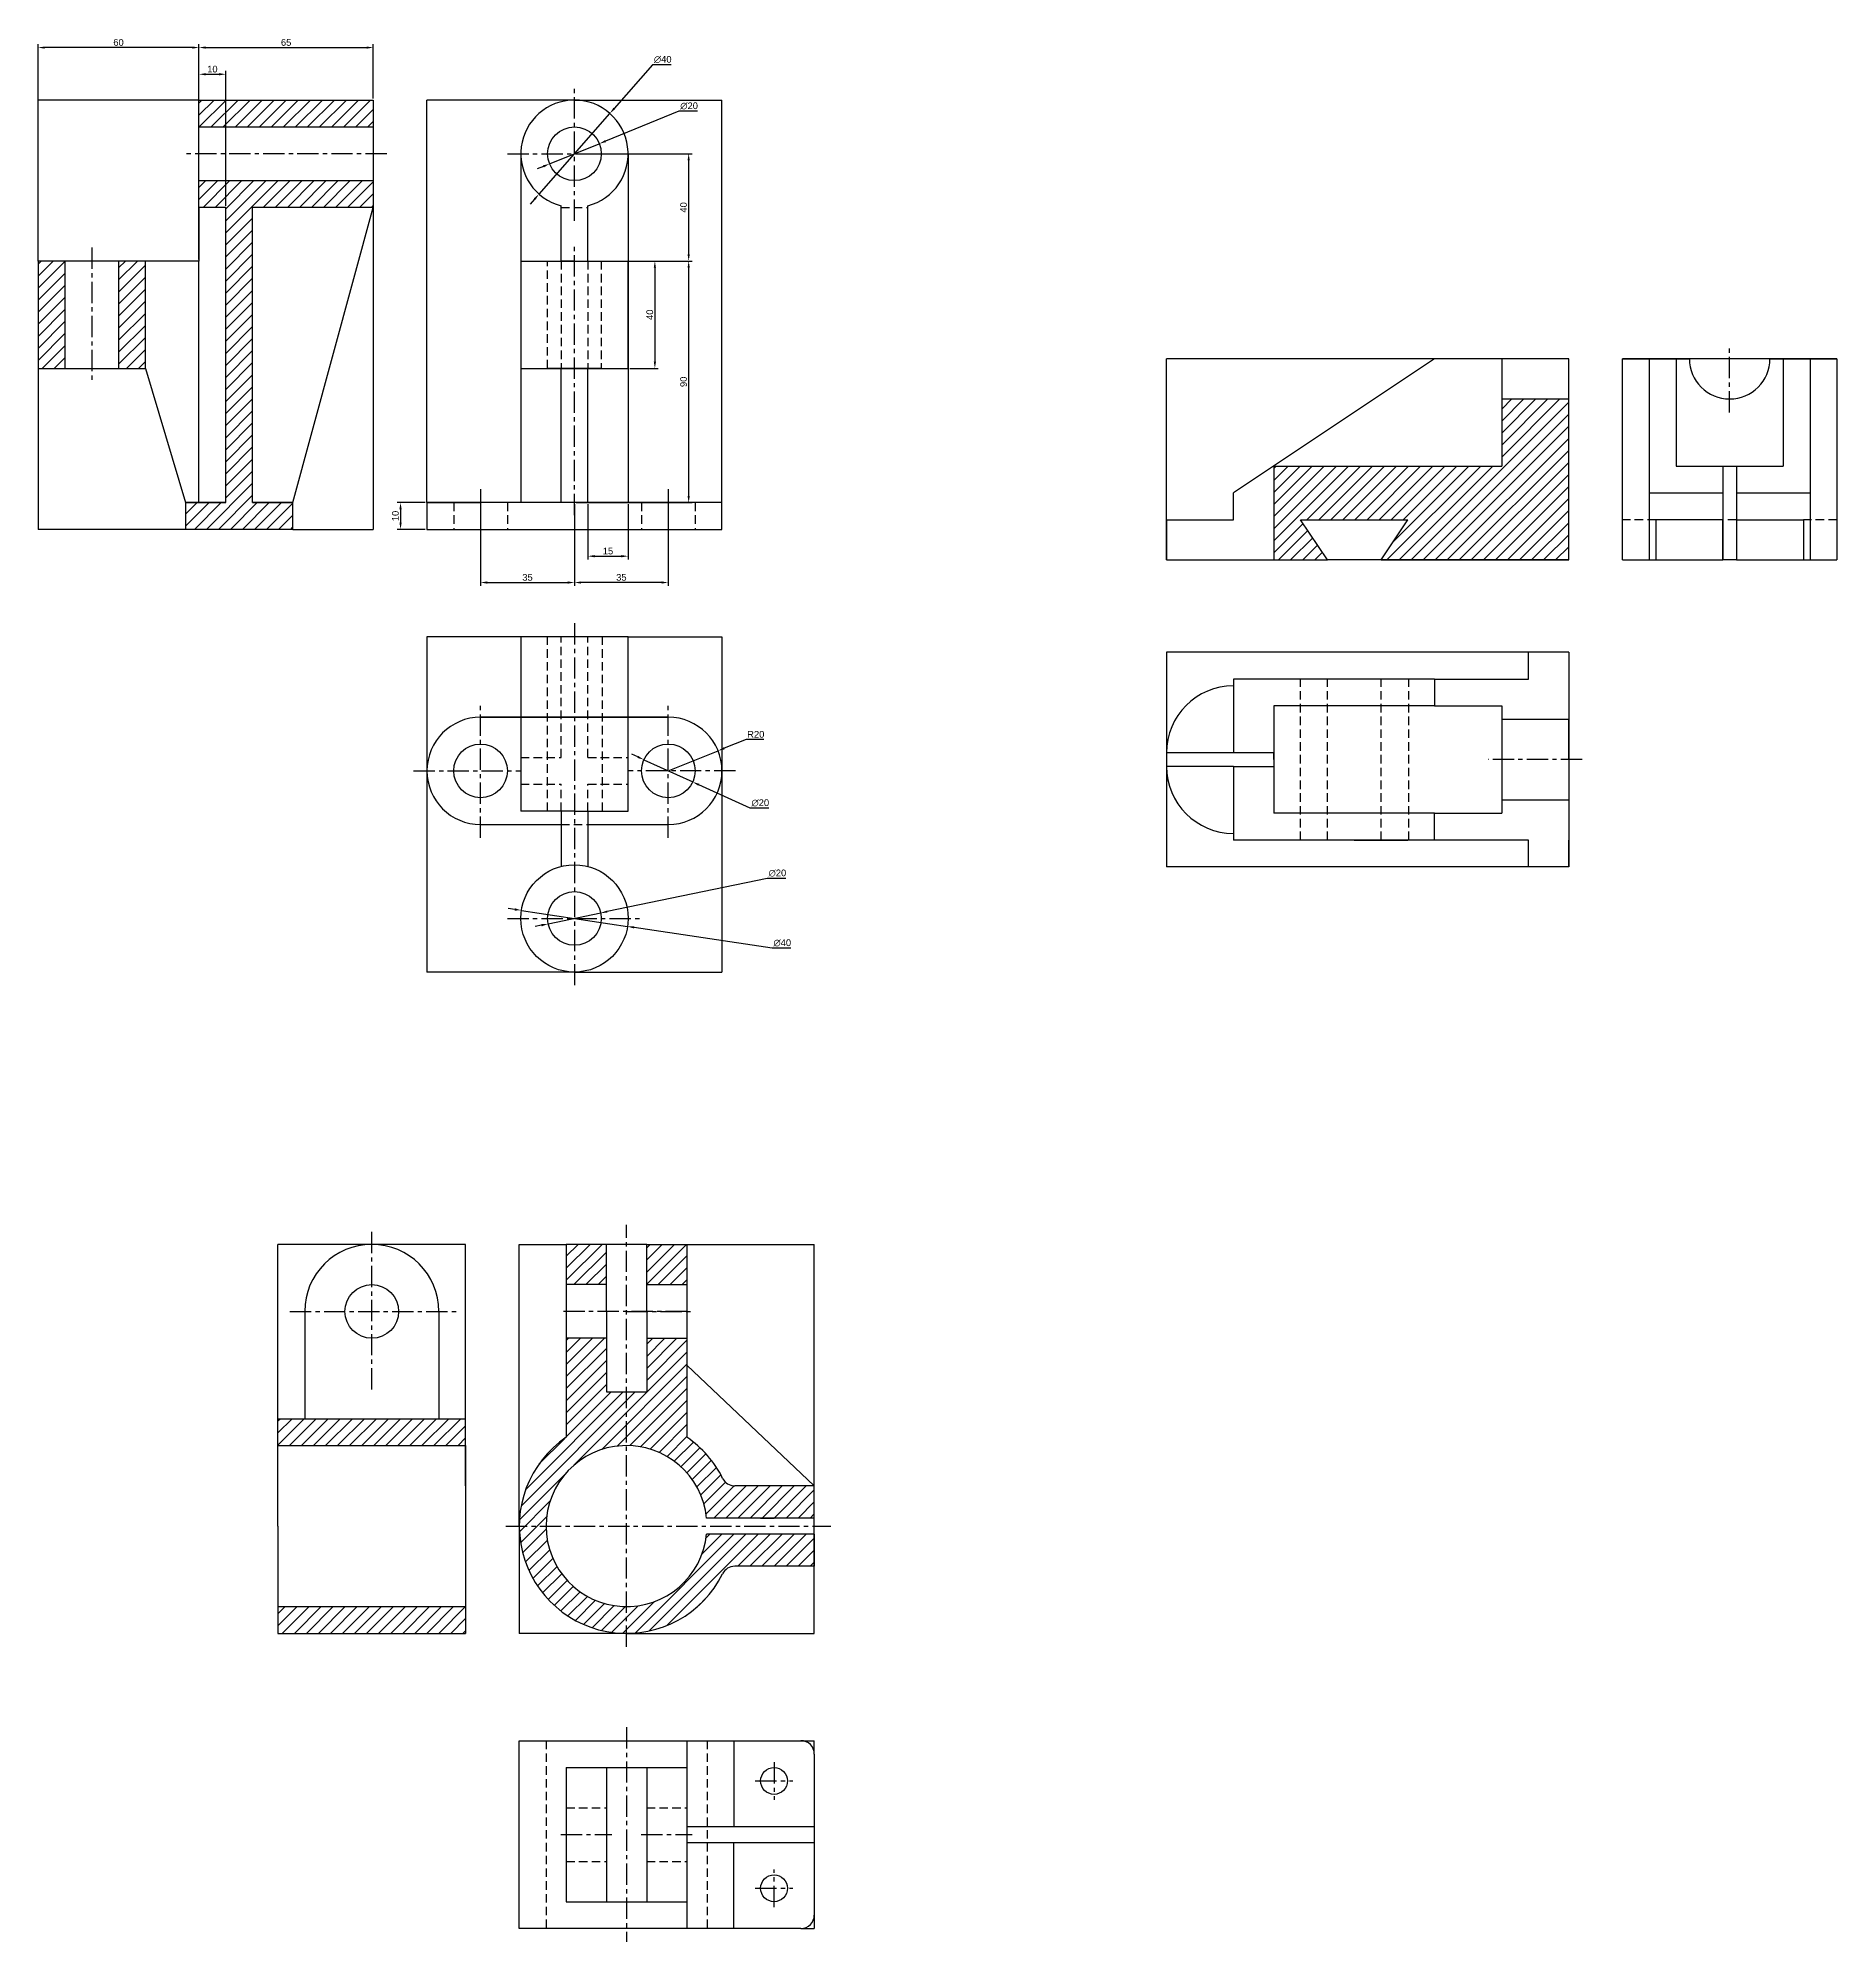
# Model space of a CAD drawing. Header units: millimetres. Extents: x 2726 to 5550, y 702 to 2199.
# Drawn here: x 3181 to 3852, y 705 to 1415 of the extents above; entities that cross this region are included whole.
import ezdxf

# ---------------------------------------------------------------- set-up
doc = ezdxf.new("R2010")
doc.units = ezdxf.units.MM
doc.linetypes.add('CENTER', pattern=[50.8, 31.75, -6.35, 6.35, -6.35])
doc.linetypes.add('DASHED', pattern=[19.05, 12.7, -6.35])
doc.styles.get("Standard").update_dxf_attribs({"font": 'arial.ttf'})
doc.dimstyles.new('ISO-25', dxfattribs={"dimtxt": 2.5, "dimasz": 2.5, "dimexe": 1.25, "dimexo": 0.625, "dimtad": 1, "dimtxsty": 'Standard', "dimcen": 2.5, "dimclrt": 7, "dimadec": 0, "dimazin": 0, "dimtfac": 1, "dimtmove": 0, "dimatfit": 3, "dimfxl": 1, "dimarcsym": 0})
doc.dimstyles.new('ISO-25H', dxfattribs={"dimtxt": 2.5, "dimasz": 2.5, "dimexe": 1.25, "dimexo": 0.625, "dimtad": 1, "dimtoh": 1, "dimtxsty": 'Standard', "dimcen": 2.5, "dimclrt": 7, "dimadec": 0, "dimazin": 0, "dimtfac": 1, "dimtmove": 0, "dimatfit": 3, "dimfxl": 1, "dimarcsym": 0})
pattern_1 = [(45, (-134.4588, 0), (-2.245064, 2.245064), [])]

# ---------------------------------------------------------------- blocks, each defined once
blk = doc.blocks.new('*D19')
at = {"color": 0, "lineweight": -2, "transparency": 16777216}
for p, q in [((3241.03, 1392.59), (3241.03, 1412.8)), ((3306.03, 1392.59), (3306.03, 1412.8)), ((3243.53, 1411.55), (3303.53, 1411.55))]:
    blk.add_line(p, q, dxfattribs=at)
at = {"color": 0, "transparency": 16777216}
for points in [[(3243.53, 1411.96), (3243.53, 1411.13), (3241.03, 1411.55)], [(3303.53, 1411.96), (3303.53, 1411.13), (3306.03, 1411.55)]]:
    blk.add_solid(points, dxfattribs=at)
at = {"layer": 'Defpoints', "color": 0, "transparency": 16777216}
for p in [(3306.03, 1411.55), (3241.03, 1391.97), (3306.03, 1391.97)]:
    blk.add_point(p, dxfattribs=at)
at = {"color": 7, "transparency": 16777216, "insert": (3273.53, 1413.45), "char_height": 2.5, "attachment_point": 5}
blk.add_mtext('65', dxfattribs=at)
blk = doc.blocks.new('*D20')
at = {"color": 0, "lineweight": -2, "transparency": 16777216}
for p, q in [((3420.01, 1387.81), (3392.61, 1376.68)), ((3426.93, 1387.81), (3420.01, 1387.81)), ((3371.77, 1368.21), (3390.3, 1375.73)), ((3369.45, 1367.27), (3367.13, 1366.33))]:
    blk.add_line(p, q, dxfattribs=at)
at = {"color": 0, "transparency": 16777216}
for points in [[(3392.46, 1377.06), (3392.77, 1376.29), (3390.3, 1375.73)], [(3369.29, 1367.65), (3369.61, 1366.88), (3371.77, 1368.21)]]:
    blk.add_solid(points, dxfattribs=at)
at = {"layer": 'Defpoints', "color": 0, "transparency": 16777216}
for p in [(3390.3, 1375.73), (3371.77, 1368.21)]:
    blk.add_point(p, dxfattribs=at)
at = {"color": 7, "transparency": 16777216, "insert": (3423.78, 1389.78), "char_height": 2.5, "attachment_point": 5}
blk.add_mtext('∅20', dxfattribs=at)
blk = doc.blocks.new('*D21')
at = {"color": 0, "lineweight": -2, "transparency": 16777216}
for p, q in [((3410.17, 1405.14), (3395.88, 1388.87)), ((3417.09, 1405.14), (3410.17, 1405.14)), ((3367.83, 1356.95), (3394.23, 1386.99)), ((3366.18, 1355.07), (3364.53, 1353.19))]:
    blk.add_line(p, q, dxfattribs=at)
at = {"color": 0, "transparency": 16777216}
for points in [[(3395.57, 1389.15), (3396.2, 1388.6), (3394.23, 1386.99)], [(3365.87, 1355.34), (3366.49, 1354.79), (3367.83, 1356.95)]]:
    blk.add_solid(points, dxfattribs=at)
at = {"layer": 'Defpoints', "color": 0, "transparency": 16777216}
for p in [(3394.23, 1386.99), (3367.83, 1356.95)]:
    blk.add_point(p, dxfattribs=at)
at = {"color": 7, "transparency": 16777216, "insert": (3413.95, 1407.11), "char_height": 2.5, "attachment_point": 5}
blk.add_mtext('∅40', dxfattribs=at)
blk = doc.blocks.new('*D22')
at = {"color": 0, "lineweight": -2, "transparency": 16777216}
for p, q in [((3452.93, 1101.89), (3393.27, 1089.51)), ((3459.84, 1101.89), (3452.93, 1101.89)), ((3371.24, 1084.94), (3390.82, 1089)), ((3368.79, 1084.43), (3366.34, 1083.92))]:
    blk.add_line(p, q, dxfattribs=at)
at = {"color": 0, "transparency": 16777216}
for points in [[(3393.19, 1089.92), (3393.36, 1089.1), (3390.82, 1089)], [(3368.71, 1084.84), (3368.88, 1084.02), (3371.24, 1084.94)]]:
    blk.add_solid(points, dxfattribs=at)
at = {"layer": 'Defpoints', "color": 0, "transparency": 16777216}
for p in [(3390.82, 1089), (3371.24, 1084.94)]:
    blk.add_point(p, dxfattribs=at)
at = {"color": 7, "transparency": 16777216, "insert": (3456.7, 1103.86), "char_height": 2.5, "attachment_point": 5}
blk.add_mtext('∅20', dxfattribs=at)
blk = doc.blocks.new('*D23')
at = {"color": 0, "lineweight": -2, "transparency": 16777216}
for p, q in [((3358.78, 1090.32), (3356.31, 1090.7)), ((3361.25, 1089.95), (3400.81, 1083.99)), ((3454.75, 1075.86), (3403.28, 1083.62)), ((3461.67, 1075.86), (3454.75, 1075.86))]:
    blk.add_line(p, q, dxfattribs=at)
at = {"color": 0, "transparency": 16777216}
for points in [[(3358.84, 1090.74), (3358.72, 1089.91), (3361.25, 1089.95)], [(3403.34, 1084.03), (3403.22, 1083.2), (3400.81, 1083.99)]]:
    blk.add_solid(points, dxfattribs=at)
at = {"layer": 'Defpoints', "color": 0, "transparency": 16777216}
for p in [(3361.25, 1089.95), (3400.81, 1083.99)]:
    blk.add_point(p, dxfattribs=at)
at = {"color": 7, "transparency": 16777216, "insert": (3458.52, 1077.83), "char_height": 2.5, "attachment_point": 5}
blk.add_mtext('∅40', dxfattribs=at)
blk = doc.blocks.new('*D24')
at = {"color": 0, "lineweight": -2, "transparency": 16777216}
for p, q in [((3445.03, 1153.67), (3436.9, 1150.39)), ((3451.62, 1153.67), (3445.03, 1153.67)), ((3416.03, 1141.97), (3434.58, 1149.45))]:
    blk.add_line(p, q, dxfattribs=at)
at = {"color": 0, "transparency": 16777216}
blk.add_solid([(3436.74, 1150.78), (3437.05, 1150), (3434.58, 1149.45)], dxfattribs=at)
at = {"layer": 'Defpoints', "color": 0, "transparency": 16777216}
for p in [(3434.58, 1149.45), (3416.03, 1141.97)]:
    blk.add_point(p, dxfattribs=at)
at = {"color": 7, "transparency": 16777216, "insert": (3448.64, 1155.58), "char_height": 2.5, "attachment_point": 5}
blk.add_mtext('R20', dxfattribs=at)
blk = doc.blocks.new('*D25')
at = {"color": 0, "lineweight": -2, "transparency": 16777216}
for p, q in [((3404.66, 1147.16), (3402.38, 1148.2)), ((3406.93, 1146.12), (3425.13, 1137.82)), ((3446.55, 1128.05), (3427.4, 1136.78)), ((3453.47, 1128.05), (3446.55, 1128.05))]:
    blk.add_line(p, q, dxfattribs=at)
at = {"color": 0, "transparency": 16777216}
for points in [[(3404.83, 1147.54), (3404.49, 1146.78), (3406.93, 1146.12)], [(3427.58, 1137.16), (3427.23, 1136.4), (3425.13, 1137.82)]]:
    blk.add_solid(points, dxfattribs=at)
at = {"layer": 'Defpoints', "color": 0, "transparency": 16777216}
for p in [(3406.93, 1146.12), (3425.13, 1137.82)]:
    blk.add_point(p, dxfattribs=at)
at = {"color": 7, "transparency": 16777216, "insert": (3450.32, 1130.02), "char_height": 2.5, "attachment_point": 5}
blk.add_mtext('∅20', dxfattribs=at)
blk = doc.blocks.new('*D26')
at = {"color": 0, "lineweight": -2, "transparency": 16777216}
for p, q in [((3346.03, 1241.34), (3346.03, 1210.91)), ((3381.03, 1241.34), (3381.03, 1210.91)), ((3348.53, 1212.16), (3378.53, 1212.16))]:
    blk.add_line(p, q, dxfattribs=at)
at = {"color": 0, "transparency": 16777216}
for points in [[(3348.53, 1212.58), (3348.53, 1211.75), (3346.03, 1212.16)], [(3378.53, 1212.58), (3378.53, 1211.75), (3381.03, 1212.16)]]:
    blk.add_solid(points, dxfattribs=at)
at = {"layer": 'Defpoints', "color": 0, "transparency": 16777216}
for p in [(3346.03, 1241.97), (3381.03, 1241.97), (3381.03, 1212.16)]:
    blk.add_point(p, dxfattribs=at)
at = {"color": 7, "transparency": 16777216, "insert": (3363.53, 1214.07), "char_height": 2.5, "attachment_point": 5}
blk.add_mtext('35', dxfattribs=at)
blk = doc.blocks.new('*D27')
at = {"color": 0, "lineweight": -2, "transparency": 16777216}
for p, q in [((3381.03, 1241.34), (3381.03, 1210.91)), ((3416.03, 1241.34), (3416.03, 1210.91)), ((3413.53, 1212.16), (3383.53, 1212.16))]:
    blk.add_line(p, q, dxfattribs=at)
at = {"color": 0, "transparency": 16777216}
for points in [[(3383.53, 1212.58), (3383.53, 1211.75), (3381.03, 1212.16)], [(3413.53, 1212.58), (3413.53, 1211.75), (3416.03, 1212.16)]]:
    blk.add_solid(points, dxfattribs=at)
at = {"layer": 'Defpoints', "color": 0, "transparency": 16777216}
for p in [(3381.03, 1241.97), (3416.03, 1241.97), (3381.03, 1212.16)]:
    blk.add_point(p, dxfattribs=at)
at = {"color": 7, "transparency": 16777216, "insert": (3398.53, 1214.07), "char_height": 2.5, "attachment_point": 5}
blk.add_mtext('35', dxfattribs=at)
blk = doc.blocks.new('*D28')
at = {"color": 0, "lineweight": -2, "transparency": 16777216}
for p, q in [((3325.41, 1241.97), (3314.94, 1241.97)), ((3316.19, 1239.47), (3316.19, 1234.47)), ((3325.41, 1231.97), (3314.94, 1231.97))]:
    blk.add_line(p, q, dxfattribs=at)
at = {"color": 0, "transparency": 16777216}
for points in [[(3315.77, 1239.47), (3316.61, 1239.47), (3316.19, 1241.97)], [(3315.77, 1234.47), (3316.61, 1234.47), (3316.19, 1231.97)]]:
    blk.add_solid(points, dxfattribs=at)
at = {"layer": 'Defpoints', "color": 0, "transparency": 16777216}
for p in [(3326.03, 1241.97), (3316.19, 1231.97), (3326.03, 1231.97)]:
    blk.add_point(p, dxfattribs=at)
at = {"color": 7, "transparency": 16777216, "insert": (3314.29, 1236.97), "char_height": 2.5, "attachment_point": 5, "rotation": 90}
blk.add_mtext('10', dxfattribs=at)
blk = doc.blocks.new('*D29')
at = {"color": 0, "lineweight": -2, "transparency": 16777216}
for p, q in [((3401.66, 1331.97), (3412.27, 1331.97)), ((3411.02, 1329.47), (3411.02, 1294.47)), ((3401.66, 1291.97), (3412.27, 1291.97))]:
    blk.add_line(p, q, dxfattribs=at)
at = {"color": 0, "transparency": 16777216}
for points in [[(3410.6, 1329.47), (3411.43, 1329.47), (3411.02, 1331.97)], [(3410.6, 1294.47), (3411.43, 1294.47), (3411.02, 1291.97)]]:
    blk.add_solid(points, dxfattribs=at)
at = {"layer": 'Defpoints', "color": 0, "transparency": 16777216}
for p in [(3401.03, 1331.97), (3401.03, 1291.97), (3411.02, 1291.97)]:
    blk.add_point(p, dxfattribs=at)
at = {"color": 7, "transparency": 16777216, "insert": (3409.12, 1311.97), "char_height": 2.5, "attachment_point": 5, "rotation": 90}
blk.add_mtext('40', dxfattribs=at)
blk = doc.blocks.new('*D30')
at = {"color": 0, "lineweight": -2, "transparency": 16777216}
for p, q in [((3381.66, 1331.97), (3424.87, 1331.97)), ((3423.62, 1244.47), (3423.62, 1329.47)), ((3381.66, 1241.97), (3424.87, 1241.97))]:
    blk.add_line(p, q, dxfattribs=at)
at = {"color": 0, "transparency": 16777216}
for points in [[(3423.2, 1329.47), (3424.03, 1329.47), (3423.62, 1331.97)], [(3423.2, 1244.47), (3424.03, 1244.47), (3423.62, 1241.97)]]:
    blk.add_solid(points, dxfattribs=at)
at = {"layer": 'Defpoints', "color": 0, "transparency": 16777216}
for p in [(3381.03, 1331.97), (3423.62, 1331.97), (3381.03, 1241.97)]:
    blk.add_point(p, dxfattribs=at)
at = {"color": 7, "transparency": 16777216, "insert": (3421.71, 1286.97), "char_height": 2.5, "attachment_point": 5, "rotation": 90}
blk.add_mtext('90', dxfattribs=at)
blk = doc.blocks.new('*D31')
at = {"color": 0, "lineweight": -2, "transparency": 16777216}
for p, q in [((3381.66, 1371.97), (3424.87, 1371.97)), ((3423.62, 1334.47), (3423.62, 1369.47)), ((3381.66, 1331.97), (3424.87, 1331.97))]:
    blk.add_line(p, q, dxfattribs=at)
at = {"color": 0, "transparency": 16777216}
for points in [[(3423.2, 1369.47), (3424.03, 1369.47), (3423.62, 1371.97)], [(3423.2, 1334.47), (3424.03, 1334.47), (3423.62, 1331.97)]]:
    blk.add_solid(points, dxfattribs=at)
at = {"layer": 'Defpoints', "color": 0, "transparency": 16777216}
for p in [(3381.03, 1371.97), (3423.62, 1371.97), (3381.03, 1331.97)]:
    blk.add_point(p, dxfattribs=at)
at = {"color": 7, "transparency": 16777216, "insert": (3421.71, 1351.97), "char_height": 2.5, "attachment_point": 5, "rotation": 90}
blk.add_mtext('40', dxfattribs=at)
blk = doc.blocks.new('*D32')
at = {"color": 0, "lineweight": -2, "transparency": 16777216}
for p, q in [((3386.03, 1241.34), (3386.03, 1220.72)), ((3401.03, 1241.34), (3401.03, 1220.72)), ((3388.53, 1221.97), (3398.53, 1221.97))]:
    blk.add_line(p, q, dxfattribs=at)
at = {"color": 0, "transparency": 16777216}
for points in [[(3388.53, 1222.39), (3388.53, 1221.55), (3386.03, 1221.97)], [(3398.53, 1222.39), (3398.53, 1221.55), (3401.03, 1221.97)]]:
    blk.add_solid(points, dxfattribs=at)
at = {"layer": 'Defpoints', "color": 0, "transparency": 16777216}
for p in [(3386.03, 1241.97), (3401.03, 1241.97), (3401.03, 1221.97)]:
    blk.add_point(p, dxfattribs=at)
at = {"color": 7, "transparency": 16777216, "insert": (3393.53, 1223.87), "char_height": 2.5, "attachment_point": 5}
blk.add_mtext('15', dxfattribs=at)
blk = doc.blocks.new('*D53')
at = {"color": 0, "lineweight": -2, "transparency": 16777216}
for p, q in [((3181.03, 1332.59), (3181.03, 1412.8)), ((3241.03, 1332.59), (3241.03, 1412.8)), ((3238.53, 1411.55), (3183.53, 1411.55))]:
    blk.add_line(p, q, dxfattribs=at)
at = {"color": 0, "transparency": 16777216}
for points in [[(3183.53, 1411.96), (3183.53, 1411.13), (3181.03, 1411.55)], [(3238.53, 1411.96), (3238.53, 1411.13), (3241.03, 1411.55)]]:
    blk.add_solid(points, dxfattribs=at)
at = {"layer": 'Defpoints', "color": 0, "transparency": 16777216}
for p in [(3181.03, 1411.55), (3181.03, 1331.97), (3241.03, 1331.97)]:
    blk.add_point(p, dxfattribs=at)
at = {"color": 7, "transparency": 16777216, "insert": (3211.03, 1413.45), "char_height": 2.5, "attachment_point": 5}
blk.add_mtext('60', dxfattribs=at)
blk = doc.blocks.new('*D54')
at = {"color": 0, "lineweight": -2, "transparency": 16777216}
for p, q in [((3241.03, 1352.59), (3241.03, 1402.85)), ((3243.53, 1401.6), (3248.53, 1401.6)), ((3251.03, 1352.59), (3251.03, 1402.85))]:
    blk.add_line(p, q, dxfattribs=at)
at = {"color": 0, "transparency": 16777216}
for points in [[(3243.53, 1402.02), (3243.53, 1401.18), (3241.03, 1401.6)], [(3248.53, 1402.02), (3248.53, 1401.18), (3251.03, 1401.6)]]:
    blk.add_solid(points, dxfattribs=at)
at = {"layer": 'Defpoints', "color": 0, "transparency": 16777216}
for p in [(3251.03, 1401.6), (3241.03, 1351.97), (3251.03, 1351.97)]:
    blk.add_point(p, dxfattribs=at)
at = {"color": 7, "transparency": 16777216, "insert": (3246.03, 1403.5), "char_height": 2.5, "attachment_point": 5}
blk.add_mtext('10', dxfattribs=at)

msp = doc.modelspace()

# ---------------------------------------------------------------- hatches: boundary and pattern name
h = msp.add_hatch()
h.set_pattern_fill('ANSI31', color=256)
h.set_pattern_definition(pattern_1)
h.paths.add_polyline_path([(3241.031, 1391.97), (3241.031, 1381.97), (3306.031, 1381.97), (3306.031, 1391.97)])
h = msp.add_hatch()
h.set_pattern_fill('ANSI31', color=256)
h.set_pattern_definition(pattern_1)
h.paths.add_polyline_path([(3251.031, 1351.97), (3251.031, 1241.97), (3236.031, 1241.97), (3236.031, 1231.97), (3276.031, 1231.97), (3276.031, 1241.97), (3261.031, 1241.97), (3261.031, 1351.97), (3306.031, 1351.97), (3306.031, 1352.301), (3306.031, 1361.97), (3241.031, 1361.97), (3241.031, 1351.97)])
h = msp.add_hatch()
h.set_pattern_fill('ANSI31', color=256)
h.set_pattern_definition(pattern_1)
h.paths.add_polyline_path([(3181.031, 1291.97), (3191.031, 1291.97), (3191.031, 1331.97), (3181.031, 1331.97)])
h.paths.add_polyline_path([(3211.031, 1291.97), (3221.031, 1291.97), (3221.031, 1331.97), (3211.031, 1331.97)])
h = msp.add_hatch()
h.set_pattern_fill('ANSI31', color=256)
h.set_pattern_definition([(45, (-832.343, 0), (-2.245064, 2.245064), [])])
h.paths.add_polyline_path([(3641.764, 1255.587), (3641.764, 1220.587), (3661.764, 1220.587), (3651.764, 1235.587), (3691.764, 1235.587), (3681.764, 1220.587), (3736.764, 1220.587), (3751.764, 1220.587), (3751.764, 1280.587), (3726.764, 1280.587), (3726.764, 1255.587)])
h = msp.add_hatch()
h.set_pattern_fill('ANSI31', color=256)
h.set_pattern_definition([(45, (-1537.5902, -362.355), (-2.245064, 2.245064), [])])
h.paths.add_polyline_path([(3422.961, 930.494), (3407.961, 930.494), (3407.961, 910.494), (3392.961, 910.494), (3392.961, 930.494), (3377.961, 930.494), (3377.961, 893.566, 0.2482676), (3360.461, 860.494), (3370.461, 860.494, -0.9511299), (3430.311, 863.494), (3450.461, 863.494), (3470.461, 863.494), (3470.461, 875.494), (3440.772, 875.494, -0.284915), (3436.293, 878.272, 0.1289161), (3422.961, 893.566)])
h.paths.add_polyline_path([(3370.461, 860.494), (3360.461, 860.494, 0.4142136), (3400.461, 820.494), (3400.461, 830.494, -0.4142136)])
h.paths.add_polyline_path([(3436.293, 842.716, -0.284915), (3440.772, 845.494), (3470.461, 845.494), (3470.461, 857.494), (3430.311, 857.494, -0.3851704), (3400.461, 830.494), (3400.461, 820.494, 0.284915)])
h.paths.add_polyline_path([(3392.961, 965.494), (3377.961, 965.494), (3377.961, 950.494), (3392.961, 950.494)])
h.paths.add_polyline_path([(3422.961, 965.494), (3407.961, 965.494), (3407.961, 950.494), (3422.961, 950.494)])
h = msp.add_hatch()
h.set_pattern_fill('ANSI31', color=256)
h.paths.add_polyline_path([(3340.461, 900.494), (3308.461, 900.494), (3270.461, 900.494), (3270.461, 890.494), (3340.461, 890.494)])
h.paths.add_polyline_path([(3340.461, 830.494), (3270.461, 830.494), (3270.461, 820.494), (3340.461, 820.494)])

# ---------------------------------------------------------------- linework, layer by layer
at = {"color": 8}
for p, q in [((3181.031, 1331.97), (3181.031, 1391.97)), ((3241.031, 1391.97), (3181.031, 1391.97)), ((3381.031, 1391.971), (3326.031, 1391.971)), ((3326.031, 1241.97), (3326.031, 1391.971)), ((3381.031, 1391.971), (3436.031, 1391.971)), ((3436.031, 1241.97), (3436.031, 1391.971)), ((3306.031, 1352.301), (3306.031, 1231.97)), ((3181.031, 1292.301), (3181.031, 1231.97)), ((3601.764, 1220.587), (3601.764, 1295.587)), ((3751.764, 1295.587), (3601.764, 1295.587)), ((3851.764, 1295.587), (3771.764, 1295.587)), ((3236.031, 1231.97), (3181.031, 1231.97)), ((3276.031, 1231.97), (3306.031, 1231.97)), ((3681.764, 1220.587), (3661.764, 1220.587)), ((3326.031, 1191.97), (3326.031, 1066.97)), ((3361.031, 1191.97), (3326.031, 1191.97)), ((3401.031, 1191.97), (3436.031, 1191.97)), ((3436.031, 1191.97), (3436.031, 1141.97)), ((3601.764, 1186.152), (3601.764, 1106.152)), ((3736.764, 1186.152), (3601.764, 1186.152)), ((3436.031, 1141.97), (3436.031, 1066.97)), ((3736.764, 1106.152), (3601.764, 1106.152)), ((3381.031, 1066.97), (3326.031, 1066.97)), ((3381.031, 1066.97), (3436.031, 1066.97)), ((3340.461, 965.494), (3270.461, 965.494)), ((3270.461, 900.494), (3270.461, 965.494)), ((3340.461, 900.494), (3340.461, 965.494)), ((3360.461, 860.494), (3360.461, 965.494)), ((3360.461, 965.494), (3377.961, 965.494)), ((3407.961, 965.494), (3392.961, 965.494)), ((3422.961, 965.494), (3470.461, 965.494)), ((3470.461, 820.494), (3470.461, 965.494)), ((3360.461, 860.494), (3360.461, 820.494)), ((3400.461, 820.494), (3360.461, 820.494)), ((3400.461, 820.494), (3470.461, 820.494)), ((3465.461, 780.494), (3470.461, 780.494)), ((3470.461, 775.494), (3470.461, 780.494)), ((3465.461, 710.494), (3470.461, 710.494)), ((3470.461, 715.494), (3470.461, 710.494))]:
    msp.add_line(p, q, dxfattribs=at)
for p, q in [((3241.031, 1351.97), (3241.031, 1392.301)), ((3241.031, 1391.97), (3306.031, 1391.97)), ((3306.031, 1391.97), (3306.031, 1351.97)), ((3241.031, 1372.301), (3241.031, 1382.301)), ((3241.031, 1381.97), (3306.031, 1381.97)), ((3361.031, 1371.971), (3361.031, 1241.97)), ((3401.031, 1371.971), (3401.031, 1241.97)), ((3241.031, 1361.97), (3306.031, 1361.97)), ((3241.031, 1351.97), (3241.031, 1331.97)), ((3251.031, 1351.97), (3241.031, 1351.97)), ((3251.031, 1241.97), (3251.031, 1351.97)), ((3261.031, 1241.97), (3261.031, 1351.97)), ((3306.031, 1351.97), (3261.031, 1351.97)), ((3276.031, 1241.97), (3306.031, 1351.97)), ((3376.031, 1331.971), (3376.031, 1352.606)), ((3386.031, 1331.971), (3386.031, 1352.606)), ((3201.031, 1331.97), (3181.031, 1331.97)), ((3181.031, 1331.97), (3181.031, 1291.97)), ((3191.031, 1331.97), (3191.031, 1291.97)), ((3221.031, 1331.97), (3201.031, 1331.97)), ((3211.031, 1331.97), (3211.031, 1291.97)), ((3221.031, 1291.97), (3221.031, 1331.97)), ((3241.031, 1331.97), (3221.031, 1331.97)), ((3241.031, 1241.97), (3241.031, 1331.97)), ((3361.031, 1331.971), (3401.031, 1331.971)), ((3361.031, 1331.971), (3361.031, 1291.971)), ((3381.031, 1331.971), (3376.031, 1331.971)), ((3381.031, 1331.971), (3391.031, 1331.971)), ((3381.031, 1331.971), (3386.031, 1331.971)), ((3401.031, 1291.971), (3401.031, 1331.971)), ((3181.031, 1291.97), (3201.031, 1291.97)), ((3201.031, 1291.97), (3221.031, 1291.97)), ((3221.031, 1291.97), (3236.031, 1241.97)), ((3361.031, 1291.971), (3401.031, 1291.971)), ((3391.031, 1291.971), (3371.031, 1291.971)), ((3376.031, 1241.97), (3376.031, 1291.971)), ((3386.031, 1241.97), (3386.031, 1291.971)), ((3701.764, 1295.587), (3626.764, 1245.587)), ((3751.764, 1295.587), (3701.764, 1295.587)), ((3751.764, 1295.587), (3701.764, 1295.587)), ((3751.764, 1295.587), (3726.764, 1295.587)), ((3726.764, 1295.587), (3726.764, 1280.587)), ((3751.764, 1220.587), (3751.764, 1295.587)), ((3771.764, 1220.587), (3771.764, 1295.587)), ((3771.764, 1295.587), (3796.764, 1295.587)), ((3771.764, 1295.587), (3781.764, 1295.587)), ((3781.764, 1295.587), (3781.764, 1220.587)), ((3781.764, 1295.587), (3791.764, 1295.587)), ((3791.764, 1295.587), (3791.764, 1255.587)), ((3826.764, 1295.587), (3851.764, 1295.587)), ((3831.764, 1295.587), (3831.764, 1255.587)), ((3841.764, 1295.587), (3841.764, 1220.587)), ((3851.764, 1295.587), (3851.764, 1220.587)), ((3726.764, 1280.587), (3751.764, 1280.587)), ((3726.764, 1280.587), (3726.764, 1255.587)), ((3641.764, 1255.587), (3641.764, 1220.587)), ((3641.764, 1255.587), (3726.764, 1255.587)), ((3791.764, 1255.587), (3831.764, 1255.587)), ((3809.264, 1255.587), (3809.264, 1220.587)), ((3814.264, 1255.587), (3814.264, 1220.587)), ((3236.031, 1241.97), (3251.031, 1241.97)), ((3236.031, 1241.97), (3236.031, 1231.97)), ((3251.031, 1241.97), (3236.031, 1241.97)), ((3276.031, 1241.97), (3261.031, 1241.97)), ((3261.031, 1241.97), (3276.031, 1241.97)), ((3276.031, 1231.97), (3276.031, 1241.97)), ((3436.031, 1241.97), (3326.031, 1241.97)), ((3326.031, 1241.97), (3326.031, 1231.97)), ((3326.031, 1241.97), (3346.031, 1241.97)), ((3436.031, 1241.97), (3416.031, 1241.97)), ((3436.031, 1231.97), (3436.031, 1241.97)), ((3626.764, 1235.587), (3626.764, 1245.587)), ((3781.764, 1245.587), (3809.264, 1245.587)), ((3814.264, 1245.587), (3841.764, 1245.587)), ((3601.764, 1235.587), (3601.764, 1220.587)), ((3601.764, 1220.587), (3601.764, 1235.587)), ((3601.764, 1235.587), (3626.764, 1235.587)), ((3651.764, 1235.587), (3691.764, 1235.587)), ((3661.764, 1220.587), (3651.764, 1235.587)), ((3681.764, 1220.587), (3691.764, 1235.587)), ((3809.264, 1235.587), (3784.264, 1235.587)), ((3784.264, 1235.587), (3784.264, 1220.587)), ((3809.264, 1220.587), (3809.264, 1235.587)), ((3814.264, 1235.587), (3839.264, 1235.587)), ((3839.264, 1235.587), (3839.264, 1220.587)), ((3276.031, 1231.97), (3236.031, 1231.97)), ((3326.031, 1231.97), (3436.031, 1231.97)), ((3601.764, 1220.587), (3661.764, 1220.587)), ((3601.764, 1220.587), (3626.764, 1220.587)), ((3681.764, 1220.587), (3751.764, 1220.587)), ((3736.764, 1220.587), (3681.764, 1220.587)), ((3751.764, 1220.587), (3736.764, 1220.587)), ((3771.764, 1220.587), (3809.264, 1220.587)), ((3814.264, 1220.587), (3809.264, 1220.587)), ((3814.264, 1220.587), (3851.764, 1220.587)), ((3401.031, 1191.97), (3361.031, 1191.97)), ((3361.031, 1191.97), (3361.031, 1126.97)), ((3401.031, 1126.97), (3401.031, 1191.97)), ((3751.764, 1186.152), (3736.764, 1186.152)), ((3736.764, 1176.152), (3736.764, 1186.152)), ((3751.764, 1186.152), (3751.764, 1106.152)), ((3701.764, 1176.152), (3626.764, 1176.152)), ((3626.764, 1176.152), (3626.764, 1148.652)), ((3701.764, 1176.152), (3736.764, 1176.152)), ((3701.764, 1176.152), (3701.764, 1166.152)), ((3701.764, 1166.152), (3641.764, 1166.152)), ((3641.764, 1166.152), (3641.764, 1126.152)), ((3701.764, 1166.152), (3726.764, 1166.152)), ((3726.764, 1166.152), (3726.764, 1126.152)), ((3416.031, 1161.97), (3346.031, 1161.97)), ((3346.031, 1161.97), (3416.031, 1161.97)), ((3381.031, 1161.97), (3371.031, 1161.97)), ((3381.031, 1161.97), (3376.031, 1161.97)), ((3751.764, 1161.152), (3726.764, 1161.152)), ((3751.764, 1146.152), (3751.764, 1161.152)), ((3401.031, 1136.97), (3401.031, 1146.97)), ((3626.764, 1148.652), (3601.764, 1148.652)), ((3626.764, 1143.652), (3601.764, 1143.652)), ((3641.764, 1148.652), (3626.764, 1148.652)), ((3626.764, 1143.652), (3641.764, 1143.652)), ((3626.764, 1143.652), (3626.764, 1116.152)), ((3641.764, 1146.152), (3641.764, 1148.652)), ((3726.764, 1131.152), (3751.764, 1131.152)), ((3346.031, 1121.97), (3376.031, 1121.97)), ((3381.031, 1126.97), (3361.031, 1126.97)), ((3381.031, 1126.97), (3371.031, 1126.97)), ((3381.031, 1126.97), (3376.031, 1126.97)), ((3376.031, 1126.97), (3376.031, 1106.335)), ((3376.031, 1121.97), (3376.031, 1106.335)), ((3381.031, 1126.97), (3386.031, 1126.97)), ((3381.031, 1126.97), (3401.031, 1126.97)), ((3386.031, 1126.97), (3386.031, 1106.335)), ((3386.031, 1121.97), (3386.031, 1106.335)), ((3386.031, 1121.97), (3416.031, 1121.97)), ((3701.764, 1126.152), (3641.764, 1126.152)), ((3701.764, 1116.152), (3701.764, 1126.152)), ((3701.764, 1126.152), (3726.764, 1126.152)), ((3701.764, 1116.152), (3626.764, 1116.152)), ((3691.764, 1116.152), (3651.764, 1116.152)), ((3681.764, 1116.152), (3661.764, 1116.152)), ((3671.764, 1116.152), (3691.764, 1116.152)), ((3736.764, 1116.152), (3681.764, 1116.152)), ((3736.764, 1116.152), (3701.764, 1116.152)), ((3736.764, 1106.152), (3736.764, 1116.152)), ((3751.764, 1106.152), (3751.764, 1116.152)), ((3751.764, 1106.152), (3736.764, 1106.152)), ((3392.961, 965.494), (3377.961, 965.494)), ((3377.961, 965.494), (3377.961, 940.494)), ((3392.961, 940.494), (3392.961, 965.494)), ((3407.961, 940.494), (3407.961, 965.494)), ((3407.961, 965.494), (3422.961, 965.494)), ((3422.961, 965.494), (3422.961, 940.494)), ((3392.961, 950.494), (3377.961, 950.494)), ((3407.961, 950.494), (3422.961, 950.494)), ((3280.461, 940.494), (3280.461, 900.494)), ((3330.461, 940.494), (3330.461, 900.494)), ((3377.961, 940.494), (3377.961, 893.566)), ((3392.961, 940.494), (3392.961, 910.494)), ((3407.961, 940.494), (3407.961, 910.494)), ((3422.961, 940.494), (3422.961, 893.566)), ((3392.961, 930.494), (3377.961, 930.494)), ((3407.961, 930.494), (3422.961, 930.494)), ((3422.961, 920.494), (3470.461, 875.494)), ((3392.961, 910.494), (3407.961, 910.494)), ((3270.461, 860.494), (3270.461, 900.494)), ((3270.461, 900.494), (3330.461, 900.494)), ((3308.461, 900.494), (3340.461, 900.494)), ((3340.461, 875.494), (3340.461, 900.494)), ((3270.461, 890.494), (3340.461, 890.494)), ((3340.461, 890.494), (3340.461, 820.494)), ((3470.461, 875.494), (3440.772, 875.494)), ((3470.461, 863.494), (3470.461, 875.494)), ((3270.461, 860.494), (3270.461, 820.494)), ((3450.461, 863.494), (3430.311, 863.494)), ((3470.461, 863.494), (3440.461, 863.494)), ((3450.461, 863.494), (3455.461, 863.494)), ((3450.461, 857.494), (3430.311, 857.494)), ((3470.461, 857.494), (3430.311, 857.494)), ((3470.461, 857.494), (3470.461, 845.494)), ((3470.461, 845.494), (3440.772, 845.494)), ((3270.461, 830.494), (3340.461, 830.494)), ((3270.461, 820.494), (3340.461, 820.494)), ((3360.461, 780.494), (3465.461, 780.494)), ((3360.461, 710.494), (3360.461, 780.494)), ((3400.461, 780.494), (3440.461, 780.494)), ((3422.961, 780.494), (3422.961, 710.494)), ((3440.461, 780.494), (3440.461, 748.494)), ((3470.461, 775.494), (3470.461, 715.494)), ((3377.961, 770.494), (3377.961, 720.494)), ((3377.961, 770.494), (3422.961, 770.494)), ((3392.961, 770.494), (3392.961, 720.494)), ((3407.961, 770.494), (3407.961, 720.494)), ((3422.961, 748.494), (3470.461, 748.494)), ((3422.961, 742.494), (3470.461, 742.494)), ((3440.461, 710.494), (3440.461, 742.494)), ((3377.961, 720.494), (3422.961, 720.494)), ((3465.461, 710.494), (3360.461, 710.494))]:
    msp.add_line(p, q)
at = {"color": 3, "linetype": 'CENTER', "ltscale": 0.25}
for p, q in [((3381.031, 1346.971), (3381.031, 1396.971)), ((3311.031, 1371.97), (3236.031, 1371.97)), ((3356.031, 1371.971), (3406.031, 1371.971)), ((3201.031, 1336.97), (3201.031, 1286.97)), ((3381.031, 1237.301), (3381.031, 1337.301)), ((3811.764, 1275.587), (3811.764, 1300.587)), ((3346.031, 1246.97), (3346.031, 1226.97)), ((3416.031, 1246.97), (3416.031, 1226.97)), ((3381.031, 1196.97), (3381.031, 1061.97)), ((3346.031, 1116.97), (3346.031, 1166.97)), ((3416.031, 1116.97), (3416.031, 1166.97)), ((3756.764, 1146.152), (3721.764, 1146.152)), ((3321.031, 1141.97), (3361.031, 1141.97)), ((3441.031, 1141.97), (3401.031, 1141.97)), ((3356.031, 1086.97), (3406.031, 1086.97)), ((3400.461, 815.494), (3400.461, 972.778)), ((3305.461, 911.437), (3305.461, 970.494)), ((3274.957, 940.494), (3336.918, 940.494)), ((3422.961, 940.494), (3375.961, 940.494)), ((3400.461, 940.494), (3424.961, 940.494)), ((3355.461, 860.494), (3476.684, 860.494)), ((3400.461, 785.494), (3400.461, 705.494)), ((3455.461, 772.494), (3455.461, 758.494)), ((3448.461, 765.494), (3462.461, 765.494)), ((3375.961, 745.494), (3394.961, 745.494)), ((3405.961, 745.494), (3424.961, 745.494)), ((3455.461, 718.494), (3455.461, 732.494)), ((3448.461, 725.494), (3462.461, 725.494))]:
    msp.add_line(p, q, dxfattribs=at)
at = {"color": 6, "linetype": 'DASHED', "ltscale": 0.25}
for p, q in [((3376.031, 1351.97), (3386.031, 1351.97)), ((3371.031, 1291.971), (3371.031, 1331.971)), ((3376.031, 1331.971), (3376.031, 1291.971)), ((3386.031, 1331.971), (3386.031, 1291.971)), ((3391.031, 1331.971), (3391.031, 1291.971)), ((3336.031, 1241.97), (3336.031, 1231.97)), ((3356.031, 1241.97), (3356.031, 1231.97)), ((3406.031, 1241.97), (3406.031, 1231.97)), ((3426.031, 1241.97), (3426.031, 1231.97)), ((3784.264, 1235.587), (3771.764, 1235.587)), ((3814.264, 1235.587), (3809.264, 1235.587)), ((3851.764, 1235.587), (3839.264, 1235.587)), ((3371.031, 1126.97), (3371.031, 1191.97)), ((3376.031, 1146.97), (3376.031, 1191.97)), ((3386.031, 1146.97), (3386.031, 1191.97)), ((3391.485, 1126.97), (3391.485, 1191.97)), ((3651.764, 1116.152), (3651.764, 1176.152)), ((3661.764, 1116.152), (3661.764, 1176.152)), ((3681.764, 1116.152), (3681.764, 1176.152)), ((3692.198, 1116.152), (3692.198, 1176.152)), ((3361.031, 1146.97), (3376.031, 1146.97)), ((3386.031, 1146.97), (3401.031, 1146.97)), ((3361.031, 1136.97), (3376.031, 1136.97)), ((3376.031, 1126.97), (3376.031, 1136.97)), ((3386.031, 1126.97), (3386.031, 1136.97)), ((3386.031, 1136.97), (3401.031, 1136.97)), ((3376.031, 1121.97), (3386.031, 1121.97)), ((3370.461, 780.494), (3370.461, 710.494)), ((3430.461, 780.494), (3430.461, 710.494)), ((3377.961, 755.494), (3392.961, 755.494)), ((3407.961, 755.494), (3422.961, 755.494)), ((3377.961, 735.494), (3392.961, 735.494)), ((3407.961, 735.494), (3422.961, 735.494))]:
    msp.add_line(p, q, dxfattribs=at)
for centre, radius in [((3381.031, 1371.971), 10), ((3346.031, 1141.97), 10), ((3416.031, 1141.97), 10), ((3381.031, 1086.97), 20), ((3381.031, 1086.97), 10), ((3305.461, 940.494), 10), ((3455.461, 765.494), 5), ((3455.461, 725.494), 5)]:
    msp.add_circle(centre, radius)
for centre, radius, start, end in [((3381.031, 1371.971), 20, 284.477512, 255.522488), ((3811.764, 1295.587), 15, 180, 0), ((3626.764, 1148.652), 25, 90, 180), ((3346.031, 1141.97), 20, 90, 270), ((3416.031, 1141.97), 20, 270, 90), ((3626.764, 1143.652), 25, 180, 270), ((3305.461, 940.494), 25, 0, 180), ((3400.461, 860.494), 40, 124.228866, 333.6122), ((3400.461, 860.494), 30, 5.73917, 354.26083), ((3400.461, 860.494), 40, 26.3878, 55.771134), ((3440.772, 880.494), 5, 206.3878, 270), ((3440.772, 840.494), 5, 90, 153.6122), ((3465.461, 775.494), 5, 0, 90), ((3465.461, 715.494), 5, 270, 0)]:
    msp.add_arc(centre, radius, start, end)

# ---------------------------------------------------------------- dimensions: what is measured, and where the dimension line sits
at = {"color": 8}
for base, p1, p2, picture, middle in [((3181.031, 1411.545), (3241.031, 1331.97), (3181.031, 1331.97), '*D53', (3211.031, 1413.447)), ((3306.031, 1411.545), (3241.031, 1391.97), (3306.031, 1391.97), '*D19', (3273.531, 1413.447)), ((3251.031, 1401.601), (3241.031, 1351.97), (3251.031, 1351.97), '*D54', (3246.031, 1403.502)), ((3381.031, 1212.164), (3346.031, 1241.97), (3381.031, 1241.97), '*D26', (3363.531, 1214.066)), ((3401.031, 1221.97), (3386.031, 1241.97), (3401.031, 1241.97), '*D32', (3393.531, 1223.871))]:
    dim = msp.add_linear_dim(base=base, p1=p1, p2=p2, dimstyle='ISO-25', dxfattribs=at)
    dim.commit()
    dim.dimension.update_dxf_attribs({"geometry": picture, "text_midpoint": middle})
for p1, p2, picture, middle in [((3367.829, 1356.948), (3394.233, 1386.995), '*D21', (3413.946, 1405.135)), ((3371.766, 1368.208), (3390.296, 1375.735), '*D20', (3423.784, 1387.807)), ((3406.933, 1146.12), (3425.129, 1137.819), '*D25', (3450.322, 1128.047)), ((3371.24, 1084.937), (3390.823, 1089.002), '*D22', (3452.926, 1101.893)), ((3361.255, 1089.951), (3400.808, 1083.988), '*D23', (3454.747, 1075.855))]:
    dim = msp.add_diameter_dim_2p(p1=p1, p2=p2, dimstyle='ISO-25H', dxfattribs=at)
    dim.commit()
    dim.dimension.update_dxf_attribs({"geometry": picture, "text_midpoint": middle, "dimtype": 163})
for base, p1, p2, angle, picture, middle in [((3423.616, 1371.971), (3381.031, 1331.971), (3381.031, 1371.971), 90, '*D31', (3421.715, 1351.971)), ((3423.616, 1331.971), (3381.031, 1241.97), (3381.031, 1331.971), 90, '*D30', (3421.715, 1286.97)), ((3411.018, 1291.971), (3401.031, 1331.971), (3401.031, 1291.971), 90, '*D29', (3409.116, 1311.971)), ((3316.189, 1231.97), (3326.031, 1241.97), (3326.031, 1231.97), 90, '*D28', (3314.288, 1236.97)), ((3381.031, 1212.164), (3416.031, 1241.97), (3381.031, 1241.97), 180, '*D27', (3398.531, 1214.066))]:
    dim = msp.add_linear_dim(base=base, p1=p1, p2=p2, angle=angle, dimstyle='ISO-25', dxfattribs=at)
    dim.commit()
    dim.dimension.update_dxf_attribs({"geometry": picture, "text_midpoint": middle})
dim = msp.add_radius_dim(center=(3416.031, 1141.97), mpoint=(3434.578, 1149.455), dimstyle='ISO-25H', dxfattribs=at)
dim.commit()
dim.dimension.update_dxf_attribs({"geometry": '*D24', "text_midpoint": (3448.64, 1153.674), "dimtype": 164})

doc.saveas('drawing.dxf')
